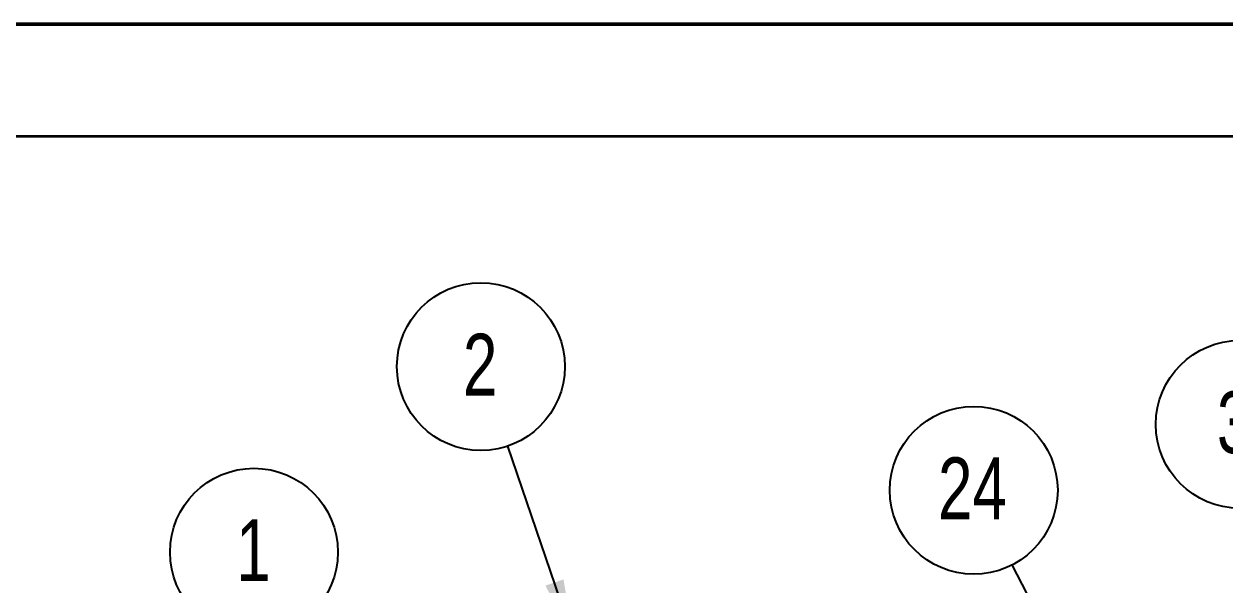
# Model space of a CAD drawing. Header units: millimetres. Extents: x 0 to 279, y 0 to 216.
# Drawn here: x 50.9 to 118.9, y 184.1 to 215.9 of the extents above; entities that cross this region are included whole.
import ezdxf

# ---------------------------------------------------------------- set-up
doc = ezdxf.new("R2010")
doc.units = ezdxf.units.MM
doc.layers.add('DIM', color=1, linetype='Continuous')
doc.layers.add('PAGE_BORDER', color=7, linetype='Continuous')
doc.styles.add('SLDTEXTSTYLE0', font='TXT', dxfattribs={"width": 0.75})
doc.dimstyles.new('SLDDIMSTYLE0', dxfattribs={"dimtxt": 0.18, "dimasz": 3.302, "dimexe": 0, "dimexo": 0.0625, "dimgap": 0, "dimtad": 0, "dimtih": 1, "dimtoh": 1, "dimdec": 0, "dimrnd": 1e-09, "dimzin": 0, "dimdsep": 46, "dimtxsty": 'Standard', "dimsah": 1, "dimcen": 0.09, "dimadec": 0, "dimazin": 0, "dimtfac": 3.302, "dimtdec": 0, "dimtofl": 0, "dimtmove": 0, "dimatfit": 3, "dimfxl": 0, "dimfrac": 2, "dimtolj": 1, "dimtzin": 0, "dimarcsym": 0})

# ---------------------------------------------------------------- blocks, each defined once
blk = doc.blocks.new('SW_NOTE_7')
at = {"layer": 'DIM', "color": 0}
blk.add_circle((-3.471, 3.251), 4.755, dxfattribs=at)
at = {"layer": 'DIM', "color": 0, "insert": (-3.506, 5.114), "char_height": 3.5, "attachment_point": 2, "style": 'SLDTEXTSTYLE0'}
blk.add_mtext('1', dxfattribs=at)
blk = doc.blocks.new('SW_NOTE_8')
at = {"layer": 'DIM', "color": 0}
blk.add_circle((-1.534, 4.501), 4.755, dxfattribs=at)
at = {"layer": 'DIM', "color": 0, "insert": (-1.57, 6.364), "char_height": 3.5, "attachment_point": 2, "style": 'SLDTEXTSTYLE0'}
blk.add_mtext('2', dxfattribs=at)
blk = doc.blocks.new('SW_NOTE_9')
at = {"layer": 'DIM', "color": 0}
blk.add_circle((-1.94, 4.342), 4.755, dxfattribs=at)
at = {"layer": 'DIM', "color": 0, "insert": (-3.233, 6.205), "char_height": 3.5, "attachment_point": 1, "style": 'SLDTEXTSTYLE0'}
blk.add_mtext('3', dxfattribs=at)
blk = doc.blocks.new('SW_NOTE_23')
at = {"layer": 'DIM', "color": 0}
blk.add_circle((-2.179, 4.227), 4.755, dxfattribs=at)
at = {"layer": 'DIM', "color": 0, "insert": (-2.249, 6.09), "char_height": 3.5, "attachment_point": 2, "style": 'SLDTEXTSTYLE0'}
blk.add_mtext('24', dxfattribs=at)

msp = doc.modelspace()

# ---------------------------------------------------------------- linework, layer by layer
at = {"color": 7, "linetype": 'Continuous', "lineweight": 50}
msp.add_line((0, 215.9), (279.4, 215.9), dxfattribs=at)
at = {"layer": 'PAGE_BORDER', "lineweight": 35}
msp.add_line((6.35, 209.55), (273.05, 209.55), dxfattribs=at)

# ---------------------------------------------------------------- block references
at = {"layer": 'DIM'}
for name, p in [('SW_NOTE_8', (78.287, 191.986)), ('SW_NOTE_9', (121.683, 188.874)), ('SW_NOTE_23', (106.852, 185.251)), ('SW_NOTE_7', (67.373, 182.723))]:
    msp.add_blockref(name, p, dxfattribs=at)

# ---------------------------------------------------------------- leaders
for points in [[(81.989, 181.127), (78.287, 191.986)], [(113.096, 173.139), (106.852, 185.251)]]:
    msp.add_leader(points, dimstyle='SLDDIMSTYLE0', dxfattribs=at)

doc.saveas('drawing.dxf')
